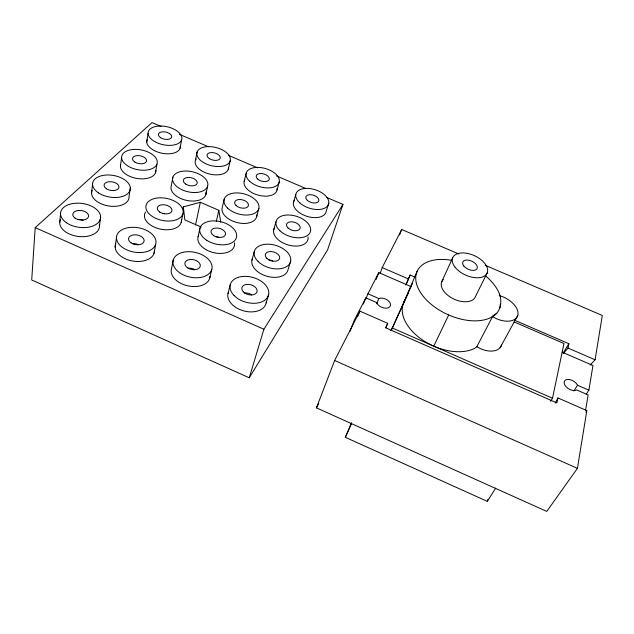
<?xml version="1.0" encoding="UTF-8"?>
<svg xmlns="http://www.w3.org/2000/svg" width="634" height="634" viewBox="0 0 634 634"><rect width="100%" height="100%" fill="white"/><g stroke="black" fill="none" stroke-linecap="round" stroke-linejoin="round"><path stroke-width="0.95" d="M161.107 126.483L152.017 122.584L35.203 227.63L31.7 279.982L249.257 377.801L327.588 249.867L342.954 204.417L326.589 197.404M59.739 222.518L60.547 213.389M500.004 307.72L500.329 304.122M91.542 193.085L92.564 184.177M99.498 226.005L100.624 217.026M120.412 166.385L121.601 157.692M115.158 247.046L116.434 238.067M130.319 188.005L129.019 196.77A18.909 11.016 9.3 0 1 108.113 205.884A18.909 11.016 9.3 0 1 92.184 190.271M146.731 142.032L148.055 133.552M385.757 327.873L387.723 323.34L359.89 311.143L334.625 360.492L316.445 407.868L546.762 511.416L577.431 468.344L586.822 410.61L557.912 397.938L555.305 403.034M590.088 365.097L595.096 359.787L602.3 315.47L485.208 265.289M585.61 410.19L588.114 394.934L576.71 389.958A7.695 4.589 31.1 0 1 566.004 386.677A7.695 4.589 31.1 0 1 567.303 379.449A7.695 4.589 31.1 0 1 577.558 385.242L588.899 390.187L586.181 394.269M588.899 390.187L592.956 365.501L562.144 352.139M155.473 172.805L156.907 164.23A18.077 10.033 10.9 0 0 133.94 149.41A18.077 10.033 10.9 0 0 127.489 165.767A18.077 10.033 10.9 0 0 156.907 164.23M154.014 253.434L155.592 244.597A19.987 12.347 9.9 0 0 130.136 227.424A19.987 12.347 9.9 0 0 122.956 247.759A19.987 12.347 9.9 0 0 155.592 244.597M172.884 177.1L171.315 185.667A17.847 10.287 12.6 0 0 187.529 200.574A17.847 10.287 12.6 0 0 206.01 191.936M180.048 148.364L181.593 139.987A17.205 9.201 12.1 0 0 159.443 126.031A17.205 9.201 12.1 0 0 153.872 141.081A17.205 9.201 12.1 0 0 181.593 139.987M182.964 208.792L183.345 206.882L200.336 202.278L218.849 210.314L220.743 222.312M173.296 259.726L171.552 268.531A19.709 12.664 12.3 0 0 188.282 285.942A19.709 12.664 12.3 0 0 210.036 276.424M181.165 222.613L182.877 213.959A18.925 11.222 11.5 0 0 158.421 197.895A18.925 11.222 11.5 0 0 152.311 216.44A18.925 11.222 11.5 0 0 182.877 213.959M195.415 160.434L197.087 152.073M557.912 397.938L556.898 402.931L385.654 327.786L387.723 323.34M563.531 353.296L568.001 348.05L568.872 343.723L514.443 320.178M550.605 401.274L552.515 398.255L563.967 343.509L514.079 321.913M195.534 224.999L200.336 202.278M205.82 194.622L207.635 186.166A17.982 10.239 12.8 0 0 184.106 171.085A17.982 10.239 12.8 0 0 178.891 188.068A17.982 10.239 12.8 0 0 207.635 186.166M198.125 236.664L199.987 228.034M216.257 221.623L218.849 210.314M228.295 169.104L230.19 160.846A17.134 9.375 13.8 0 0 207.524 146.636A17.134 9.375 13.8 0 0 203.086 162.264A17.134 9.375 13.8 0 0 230.19 160.846M224.174 199.322L222.217 207.762A17.792 10.469 14.7 0 0 238.376 222.867A17.792 10.469 14.7 0 0 256.81 214.831M209.767 278.057L211.819 269.363A19.868 12.632 12.4 0 0 185.667 251.857A19.868 12.632 12.4 0 0 180.008 273A19.868 12.632 12.4 0 0 211.819 269.363M244.177 181.419L246.198 173.169M228.002 293.494L230.221 284.848M351.569 422.767L345.332 437.309L487.324 501.383L487.815 499.465M256.675 216.669L258.878 208.332M251.944 260.233L254.242 251.746M277.01 190.049L279.261 181.895M273.642 230.079L275.996 221.765M293.407 202.618L295.801 194.48M266.145 302.949L268.673 294.414M249.257 377.801L263.895 329.22L342.954 204.417M290.689 261.002L288.113 269.379A18.679 11.689 16.3 0 1 266.597 276.162A18.679 11.689 16.3 0 1 252.419 258.775M328.808 203.157L326.193 211.193A16.991 9.708 17.6 0 1 306.182 216.083A16.991 9.708 17.6 0 1 294.406 200.281M380.083 273.722L382.199 267.58L401.694 229.5L458.881 254.004M349.952 331.416L354.105 320.717L365.834 297.853L376.786 302.64A7.315 4.573 22.1 0 0 386.336 308.179A7.315 4.573 22.1 0 0 389.442 301.887A7.315 4.573 22.1 0 0 378.815 298.535L367.926 293.788L365.858 299.074M363.425 304.035L365.834 297.853M376.049 279.578L378.791 272.612L411.173 286.655M399.515 234.968L401.694 229.5M376.691 303.805L378.815 298.535M405.895 284.92L410.127 275.045L414.66 277.003M357.6 316.596L359.89 311.143M405.974 284.825L410.127 275.045M391.059 330.615L412.544 283.216M403.771 302.513L417.18 271.265M345.332 437.309L351.371 423.924M391.218 330.576L408.724 292.028M441.692 281.853L452.7 257.769M433.767 346.172L448.698 314.971M487.316 272.628L475.5 296.458A18.426 10.826 24.7 0 1 452.51 298.392A18.426 10.826 24.7 0 1 443.325 279.523M316.445 407.868L318.664 403.47M367.926 293.788L378.791 272.612M499.529 295.056L499.243 295.603L503.348 297.013A19.385 11.293 26.5 0 1 517.724 315.566A19.385 11.293 26.5 0 1 496.557 318.759L492.539 316.635C501.161 311.983 502.714 300.508 498.712 292.203A45.323 26.636 24.7 0 0 485.375 275.782M404.579 300.952A43.984 27.064 25 0 0 422.545 339.99A43.984 27.064 25 0 0 474.533 348.407L476.839 346.687L492.832 316.081M585.935 412.306L586.822 410.61M500.099 347.741L517.78 315.391M563.071 353.186L568.872 343.723M487.324 501.383L495.725 488.085M573.833 390.98L577.558 385.242M496.763 313.244L490.502 317.753A45.323 26.636 24.7 0 1 421.166 293.534A45.323 26.636 24.7 0 1 451.218 260.233M179.295 134.273L208.388 146.747M228.391 155.314L257.491 167.788M276.582 175.967L305.675 188.441M382.199 267.58L408.336 278.905M568.001 348.05L595.096 359.787M201.16 227.035L184.843 219.903L183.345 206.882M392.208 327.944L552.515 398.255M334.625 360.492L577.431 468.344M35.203 227.63L263.895 329.22M476.839 346.687L480.723 348.771A18.822 11.475 27 0 0 501.542 345.102M154.45 251.056A19.82 12.387 9.7 0 1 132.252 260.954A19.82 12.387 9.7 0 1 115.737 243.852M234.453 242.846A18.695 11.491 13.7 0 1 214.355 252.8A18.695 11.491 13.7 0 1 198.711 235.262M228.494 167.471A17.015 9.423 13.7 0 1 209.014 173.898A17.015 9.423 13.7 0 1 196.191 158.944M181.459 219.689A18.774 11.269 11.3 0 1 160.347 229.104A18.774 11.269 11.3 0 1 145.558 212.002M162.661 213.468A7.41 4.446 11.3 0 1 164.555 213.793M277.09 188.353A16.975 9.581 15.6 0 1 258.418 195.209A16.975 9.581 15.6 0 1 244.835 179.874M188.171 268.23A7.782 5.001 12.3 0 1 194.004 269.181M215.584 236.601A7.378 4.541 13.7 0 1 219.269 237.544M99.316 224.42A19.995 12.078 7.5 0 1 78.156 236.427A19.995 12.078 7.5 0 1 60.531 219.435M132.672 243.725A7.822 4.89 9.7 0 1 138.545 244.7M180.318 145.963A17.086 9.248 12 0 1 162.264 153.293A17.086 9.248 12 0 1 147.12 139.638M155.845 170.205A17.942 10.081 10.8 0 1 137.221 178.503A17.942 10.081 10.8 0 1 120.611 164.626M77.776 219.491A7.893 4.771 7.5 0 1 83.094 220.252M266.296 301.253A19.662 12.91 15.3 0 1 244.328 311.056A19.662 12.91 15.3 0 1 228.557 291.902M308.053 237.029A17.792 10.635 17.1 0 1 288.248 244.986A17.792 10.635 17.1 0 1 274.76 227.527M269.07 259.988A7.37 4.612 16.3 0 1 272.747 260.915M244.288 293.011A7.759 5.096 15.3 0 1 251.777 294.865M206.676 240.246A18.846 11.452 13.8 0 0 236.498 237.354A18.846 11.452 13.8 0 0 211.415 220.989A18.846 11.452 13.8 0 0 206.676 240.246M185.77 184.122A7.101 4.042 12.8 0 0 197.15 183.432A7.101 4.042 12.8 0 0 187.926 177.441A7.101 4.042 12.8 0 0 185.77 184.122M209.466 158.698A6.768 3.701 13.8 0 0 220.204 158.199A6.768 3.701 13.8 0 0 211.312 152.556A6.768 3.701 13.8 0 0 209.466 158.698M159.744 212.033A7.473 4.43 11.5 0 0 171.854 211.13A7.473 4.43 11.5 0 0 162.272 204.742A7.473 4.43 11.5 0 0 159.744 212.033M227.582 208.087A17.926 10.421 14.8 0 0 257.697 210.821A17.926 10.421 14.8 0 0 239.192 193.013A17.926 10.421 14.8 0 0 227.582 208.087M249.653 181.284A17.102 9.526 15.6 0 0 278.207 184.169A17.102 9.526 15.6 0 0 260.241 167.527A17.102 9.526 15.6 0 0 249.653 181.284M187.601 267.81A7.846 4.985 12.4 0 0 200.201 266.462A7.846 4.985 12.4 0 0 189.962 259.488A7.846 4.985 12.4 0 0 187.601 267.81M213.674 235.61A7.442 4.517 13.8 0 0 225.49 234.548A7.442 4.517 13.8 0 0 215.655 228.042A7.442 4.517 13.8 0 0 213.674 235.61M236.03 205.448A7.077 4.113 14.8 0 0 247.926 206.589A7.077 4.113 14.8 0 0 240.706 199.536A7.077 4.113 14.8 0 0 236.03 205.448M98.516 192.887A19.052 10.968 9.5 0 0 129.827 190.81A19.052 10.968 9.5 0 0 105.989 175.039A19.052 10.968 9.5 0 0 98.516 192.887M66.546 222.811A20.161 12.038 7.7 0 0 99.99 220.101A20.161 12.038 7.7 0 0 75.216 203.252A20.161 12.038 7.7 0 0 66.546 222.811M131.032 242.838A7.893 4.874 9.9 0 0 143.958 241.665A7.893 4.874 9.9 0 0 133.996 234.834A7.893 4.874 9.9 0 0 131.032 242.838M257.57 178.962A6.752 3.764 15.6 0 0 268.856 180.159A6.752 3.764 15.6 0 0 261.842 173.565A6.752 3.764 15.6 0 0 257.57 178.962M106.385 188.71A7.521 4.327 9.5 0 0 118.78 187.965A7.521 4.327 9.5 0 0 109.452 181.696A7.521 4.327 9.5 0 0 106.385 188.71M134.765 162.019A7.14 3.962 10.9 0 0 146.406 161.48A7.14 3.962 10.9 0 0 137.412 155.592A7.14 3.962 10.9 0 0 134.765 162.019M160.616 137.705A6.792 3.63 12.1 0 0 171.592 137.332A6.792 3.63 12.1 0 0 162.914 131.785A6.792 3.63 12.1 0 0 160.616 137.705M75.097 218.144A7.957 4.755 7.7 0 0 88.332 217.153A7.957 4.755 7.7 0 0 78.648 210.448A7.957 4.755 7.7 0 0 75.097 218.144M234.104 295.563A19.828 12.87 15.4 0 0 267.405 297.536A19.828 12.87 15.4 0 0 246.705 276.4A19.828 12.87 15.4 0 0 234.104 295.563M258.165 261.565A18.83 11.65 16.4 0 0 289.572 263.839A18.83 11.65 16.4 0 0 269.553 244.248A18.83 11.65 16.4 0 0 258.165 261.565M266.819 258.347A7.434 4.596 16.4 0 0 279.237 259.322A7.434 4.596 16.4 0 0 271.423 251.563A7.434 4.596 16.4 0 0 266.819 258.347M288.042 227.978A7.077 4.176 17.1 0 0 299.787 229.032A7.077 4.176 17.1 0 0 292.219 221.813A7.077 4.176 17.1 0 0 288.042 227.978M299.739 202.84A17.11 9.661 17.7 0 0 327.929 205.519A17.11 9.661 17.7 0 0 309.178 188.496A17.11 9.661 17.7 0 0 299.739 202.84M279.943 230.8A17.926 10.588 17.1 0 0 309.654 233.304A17.926 10.588 17.1 0 0 290.285 215.077A17.926 10.588 17.1 0 0 279.943 230.8M307.339 200.344A6.752 3.812 17.7 0 0 318.49 201.469A6.752 3.812 17.7 0 0 311.159 194.725A6.752 3.812 17.7 0 0 307.339 200.344M243.393 291.886A7.83 5.08 15.4 0 0 256.556 292.757A7.83 5.08 15.4 0 0 248.488 284.373A7.83 5.08 15.4 0 0 243.393 291.886M463.787 266.003A7.854 4.446 24.4 0 0 476.554 269.26A7.854 4.446 24.4 0 0 469.588 260.384A7.854 4.446 24.4 0 0 463.787 266.003M455.172 267.334A18.846 10.667 24.4 0 0 485.81 275.005A18.846 10.667 24.4 0 0 468.867 253.719A18.846 10.667 24.4 0 0 455.172 267.334"/></g></svg>
